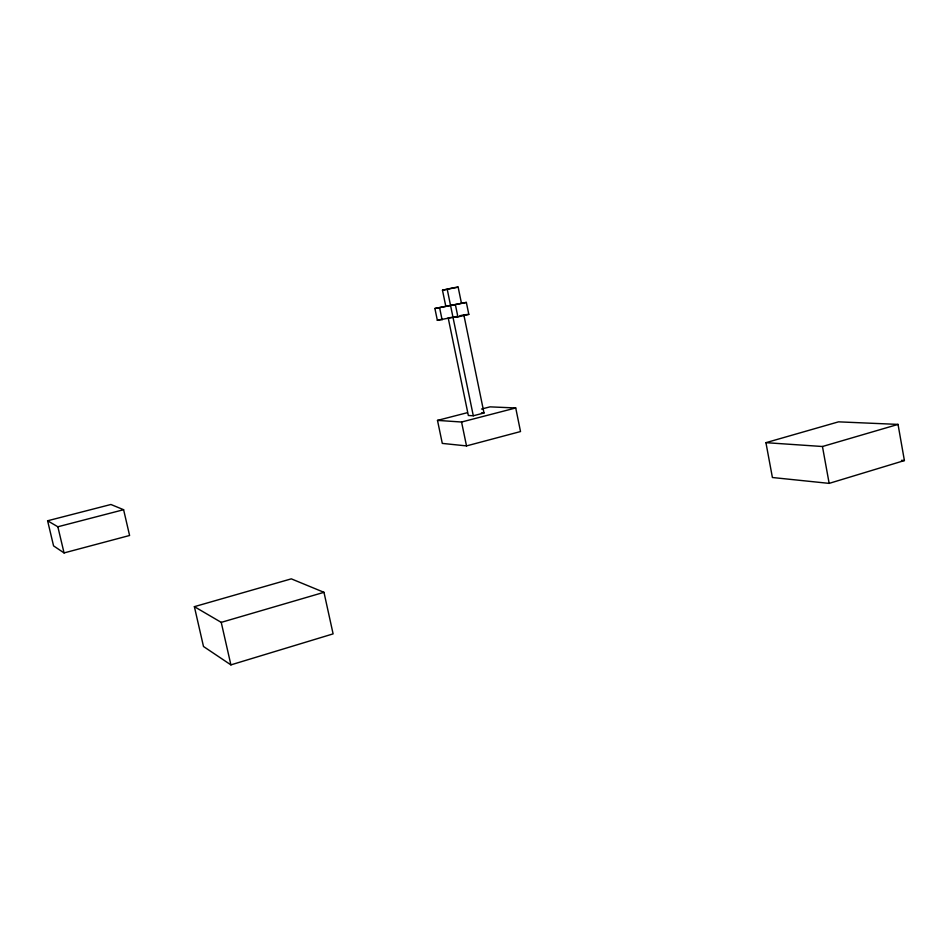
<?xml version="1.0" encoding="UTF-8"?>
<svg xmlns="http://www.w3.org/2000/svg" width="952" height="952" viewBox="0 0 952 952"><rect width="100%" height="100%" fill="white"/><g stroke="black" fill="none" stroke-linecap="round" stroke-linejoin="round"><path stroke-width="1.43" d="M230.896 664.877L333.105 633.877L323.977 592.322L291.3 578.852L194.375 606.662L203.49 646.491L230.896 664.877L221.233 622.37L194.375 606.662M829.156 483.378L904.4 460.554L898.033 424.402L838.533 421.843L765.932 442.668L772.405 477.511L829.156 483.378L822.457 446.512L765.932 442.668M221.233 622.37L323.977 592.322M822.457 446.512L898.033 424.402M64.058 552.922L129.591 535.488L123.605 509.713L110.908 504.489L47.6 520.78L53.574 545.889L64.058 552.922L57.846 526.777L47.6 520.78M467.313 412.704L437.492 420.391L442.299 443.406L466.516 445.905L520.518 431.553L515.734 407.968L490.03 406.861L481.51 409.051M457.067 316.421L437.349 320.324L434.897 308.484L466.349 302.415L468.812 314.374L457.912 316.909L448.178 317.813L468.348 415.488L473.299 415.774L483.997 413.001L463.838 314.85L459.78 315.79M57.846 526.777L123.605 509.713M437.492 420.391L461.565 422.022L515.734 407.968M437.349 320.324L441.407 319.384M434.897 308.484L466.349 302.415M445.738 305.997L442.478 290.217L453.283 287.79L458.138 287.123L461.399 302.974M442.478 290.217L458.138 287.123M463.838 314.85L468.812 314.374M481.486 412.87L483.997 413.001M901.484 460.328L904.4 460.554M439.645 307.96L442.121 319.896M461.565 422.022L466.516 445.905M455.437 304.926L457.912 316.909M447.273 289.563L473.299 415.774"/></g></svg>
